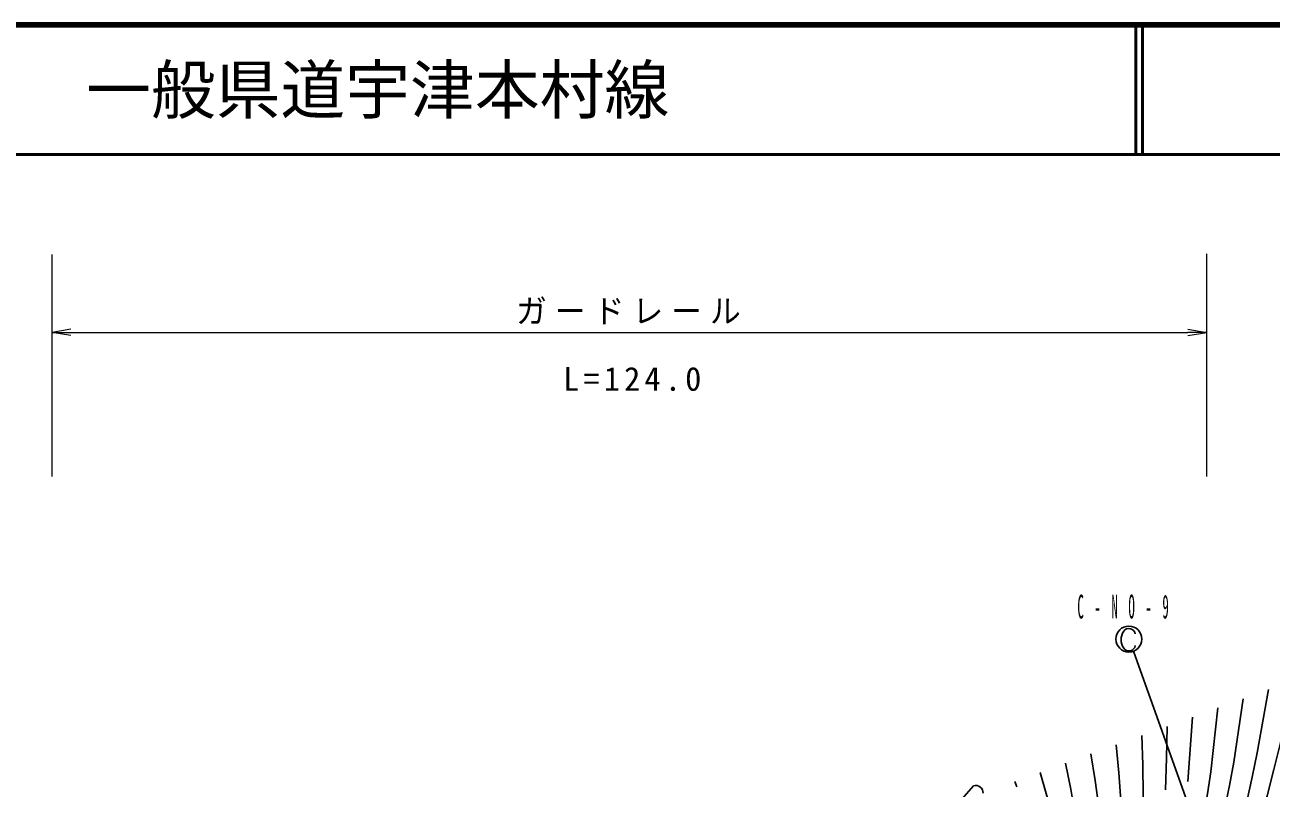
# Model space of a CAD drawing. Units: millimetres, scale not verified. Extents: x 40000 to 680000, y 20000 to 380000.
# Drawn here: x 212019 to 308173, y 321132 to 380000 of the extents above; entities that cross this region are included whole.
import ezdxf
from ezdxf.enums import TextEntityAlignment as Align

# ---------------------------------------------------------------- set-up
doc = ezdxf.new("R2010")
doc.units = ezdxf.units.MM
doc.header["$LTSCALE"] = 1000
for name, color, linetype, lineweight in [('M-BGD', 7, 'Continuous', 25), ('M-STR-HTXT', 7, 'Continuous', 13), ('M-STR-STRC', 7, 'Continuous', 25), ('M-TTL', 2, 'Continuous', 140), ('M-TTL-LINE', 7, 'Continuous', 50)]:
    doc.layers.add(name, color=color, linetype=linetype, lineweight=lineweight)
doc.layers.add('M-TTL-TXT', color=7, linetype='Continuous')
doc.styles.add('ＭＳ ゴシック', font='')
doc.styles.get('ＭＳ ゴシック').set_extended_font_data('MS Gothic')

msp = doc.modelspace()

# ---------------------------------------------------------------- linework, layer by layer
at = {"layer": 'M-BGD'}
for p, q in [((302101, 326602), (301755, 321637)), ((285212, 321317), (283941, 319862)), ((288404, 321637), (288556, 321234))]:
    msp.add_line(p, q, dxfattribs=at)
for points in [[(309928, 329439), (308888, 324610), (308397, 322557), (307859, 320523), (307379, 318894), (306851, 317283), (306340, 315880), (305780, 314495), (305165, 313127), (304461, 311691), (303317, 309495)], [(306015, 328020), (305288, 323120), (304970, 321337), (304583, 319473), (304231, 318017), (303829, 316579), (303434, 315348), (302992, 314134), (302520, 312988)], [(307971, 328730), (307109, 323840), (306724, 321965), (306291, 320109), (305952, 318825)], [(304058, 327311), (303512, 322377), (303266, 320683), (302971, 319005), (302681, 317639), (302341, 316288), (302005, 315145), (301588, 313924), (301156, 312828)], [(298188, 325183), (298273, 322925), (298309, 320579), (298238, 318334)], [(300144, 325892), (300111, 323440), (300024, 321003)], [(296231, 324474), (296437, 322313), (296590, 320164)], [(294274, 323765), (294603, 321705), (294876, 319657), (294988, 318439), (295048, 317232), (295048, 316237), (294996, 315253), (294899, 314378), (294748, 313514), (294565, 312757), (294310, 311944), (293204, 309226)], [(290360, 322346), (290873, 320545), (291358, 318647), (291590, 317552), (291784, 316362), (291880, 315473), (291930, 314489), (291932, 314329)], [(292317, 323055), (292713, 321053), (293056, 319052), (293214, 317853), (293330, 316557), (293371, 315561), (293359, 314468), (293298, 313575), (293187, 312685), (293103, 312199)]]:
    msp.add_lwpolyline(points, dxfattribs=at)
msp.add_arc((285365, 320749), 588, 358.8266, 105.08673, dxfattribs=at)
at = {"layer": 'M-STR-HTXT'}
for p, q in [((214121, 345171), (214121, 362288)), ((303206, 345171), (303206, 362336)), ((215570, 356036), (214121, 356278)), ((215570, 356278), (301757, 356278)), ((301757, 356519), (303206, 356278))]:
    msp.add_line(p, q, dxfattribs=at)
for points in [[(215570, 356519), (214121, 356278), (215570, 356278)], [(301757, 356036), (303206, 356278), (301757, 356278)]]:
    msp.add_lwpolyline(points, dxfattribs=at)
at = {"layer": 'M-STR-STRC'}
msp.add_line((297546, 331689), (304837, 311383), dxfattribs=at)
msp.add_circle((297199, 332627), 1000, dxfattribs=at)
for centre, radius, start, end in [((297749, 332577), 1151, 145.61969, 214.38045), ((297207, 332940), 499, 10.091, 144.85138), ((297207, 332215), 499, 215.14877, 349.90886)]:
    msp.add_arc(centre, radius, start, end, dxfattribs=at)
at = {"layer": 'M-TTL'}
msp.add_line((680000, 380000), (40000, 380000), dxfattribs=at)
at = {"layer": 'M-TTL-LINE'}
for p, q in [((297750, 380000), (297750, 370000)), ((298250, 380000), (298250, 370000)), ((40000, 370000), (680000, 370000))]:
    msp.add_line(p, q, dxfattribs=at)

# ---------------------------------------------------------------- texts
at = {"layer": 'M-STR-HTXT', "char_height": 1833, "attachment_point": 7, "style": 'ＭＳ ゴシック'}
for s, insert in [('\\T1.26;\\W0.95;ガードレール', (249913, 356906)), ('\\T1.26;L=124.0', (253538, 351753))]:
    msp.add_mtext(s, dxfattribs=dict(at, insert=insert))
at = {"layer": 'M-STR-STRC', "insert": (293227, 334184), "char_height": 1833, "attachment_point": 7, "style": 'ＭＳ ゴシック'}
msp.add_mtext('\\T2.63;\\W0.4;C-NO-9', dxfattribs=at)
at = {"layer": 'M-TTL-TXT', "style": 'ＭＳ ゴシック'}
msp.add_text('一般県道宇津本村線', height=3666, dxfattribs=at).set_placement((216734, 375000), align=Align.MIDDLE_LEFT)

doc.saveas('drawing.dxf')
